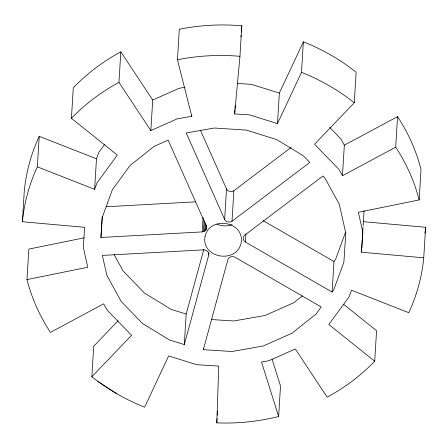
<?xml version="1.0" encoding="UTF-8"?>
<svg xmlns="http://www.w3.org/2000/svg" width="448" height="448" viewBox="0 0 448 448"><rect width="100%" height="100%" fill="white"/><g stroke="black" fill="none" stroke-linecap="round" stroke-linejoin="round"><path stroke-width="0.67" d="M203.879 249.833L102.362 255.41L106.82 275.201L121.212 301.476L142.542 323.546L169.361 339.909L184.307 344.585L208.774 254.89C209.233 251.821 206.002 249.306 203.106 249.878M272.154 359.397L280.51 385.98L278.645 416.506A201.494 183.204 3.5 0 1 216.798 422.878L218.742 366.094L196.616 364.672L168.655 355.919L144.631 407.193A200.939 182.7 3.5 0 1 91.857 376.768L93.722 346.242L118.126 320.762M91.857 376.768L131.572 335.3L107.072 310.044L103.667 303.822L50.439 332.382A201.494 183.204 3.5 0 1 26.975 279.597L87.786 267.249L83.322 247.447L84.627 227.326L22.4 221.732L24.265 191.201A201.494 183.204 3.5 0 1 39.222 136.31L96.482 158.799L94.618 189.33L37.352 166.841L39.222 136.31M26.975 279.597L28.84 249.071L84.185 237.826M94.618 189.33L97.014 182.79L117.326 155.07L71.422 118.306L73.293 87.78A200.939 182.7 3.5 0 1 120.826 51.839L152.706 100.044L150.842 130.575L177.184 118.843L191.772 116.267L191.856 114.878M100.94 237.468L102.25 217.358L112.381 189.739L130.049 165.525L154.062 146.373L168.14 140.101L206.377 226.1C207.508 228.872 205.016 231.868 202.177 231.907L100.94 237.468L102.217 216.653M150.842 130.575L118.955 82.37L120.826 51.839M191.772 116.267L177.447 59.746L179.312 29.221A202.602 184.218 3.5 0 1 241.819 25.788L239.954 56.314L234.651 113.915L249.519 114.867L277.48 123.62L301.498 72.346L303.369 41.815A200.939 182.7 3.5 0 1 356.143 72.24L354.278 102.771L314.563 144.239L339.058 169.501L342.462 175.717L395.69 147.162L397.561 116.631L344.333 145.186L342.462 175.717M184.307 344.585L186.172 314.059L203.65 249.99M202.177 231.907L203.067 217.336M203.409 231.689L204.086 220.584M204.534 231.185L205.044 222.858M205.481 230.434L205.862 224.19M206.175 229.482L206.427 225.322M206.573 228.402L206.741 225.624M208.774 254.89L208.902 252.806M203.33 349.67L227.892 259.577C228.861 256.777 232.523 255.769 234.982 257.225L321.238 306.953L316.081 314.014L292.074 333.172L263.357 345.957L231.902 351.512L203.33 349.67L203.414 348.281M224.661 219.464L186.2 132.978L214.234 128.033L246.294 130.094L276.774 139.63L303.593 155.994L309.814 162.434L232.002 221.262C229.634 222.93 225.926 222.124 224.661 219.464L226.526 188.938L200.514 130.43M234.651 113.915L234.909 109.749M234.993 108.36L235.161 105.588M216.798 422.878L217.056 418.718M217.263 415.246L217.521 411.085M232.002 221.262L233.867 190.73L291.116 147.448M245.398 242.06C242.883 240.761 242.379 236.981 244.658 235.206L322.941 176.014L324.923 178.063L339.31 204.338L345.778 233.033L343.885 262.181L333.754 289.806L332.114 292.051L245.398 242.06L245.907 233.733M277.48 123.62L279.345 93.089L303.369 41.815M332.114 292.051L333.978 261.52L335.619 259.274L345.526 232.271M364.09 210.588L363.373 221.687L425.6 227.282L423.735 257.807L361.502 252.213L363.031 227.237M363.115 225.848L363.373 221.687M278.645 416.506L261.509 362.012L268.951 360.696L295.294 348.964L327.174 397.169A200.939 182.7 3.5 0 0 374.707 361.234L376.578 330.702L343.638 304.321M361.502 252.213L362.813 232.098L358.35 212.29L419.16 199.942L421.025 169.411A201.494 183.204 3.5 0 0 397.561 116.631M240.8 36.887L240.929 35.504M241.248 32.032L241.819 25.788M96.482 158.799L98.879 152.264L104.63 144.385M302.49 295.82L293.938 302.641L265.227 315.431L233.766 320.981L211.434 319.542M233.867 190.73C231.504 192.399 227.797 191.598 226.526 188.938M152.706 100.044L179.049 88.312L184.934 87.276M232.12 224.566C227.287 226.593 221.71 226.122 216.916 224.185M106.299 206.746L195.664 201.835M237.194 83.429L251.384 84.342L279.345 93.089M186.172 314.059L171.226 309.378L144.407 293.02L123.077 270.95L114.201 254.733M263.032 220.618L333.978 261.52M97.86 381.36L116.967 393.837M374.707 361.234L328.81 324.47L349.121 296.75L351.518 290.214L408.778 312.698A201.494 183.204 3.5 0 0 423.735 257.807M329.739 127.394L340.928 138.97L344.333 145.186M71.422 118.306A200.939 182.7 3.5 0 1 118.955 82.37M301.498 72.346A200.939 182.7 3.5 0 1 354.278 102.771M22.4 221.732A201.494 183.204 3.5 0 1 37.352 166.841M395.69 147.162A201.494 183.204 3.5 0 1 419.16 199.942M177.447 59.746A202.602 184.218 3.5 0 1 239.954 56.314M425.6 227.282A201.494 183.204 3.5 0 1 425.359 229.639M425.292 230.227A201.494 183.204 3.5 0 1 424.928 233.173M205.033 236.426C201.034 258.25 236.432 264.18 241.097 243.113C245.095 221.295 209.698 215.359 205.033 236.426"/></g></svg>
